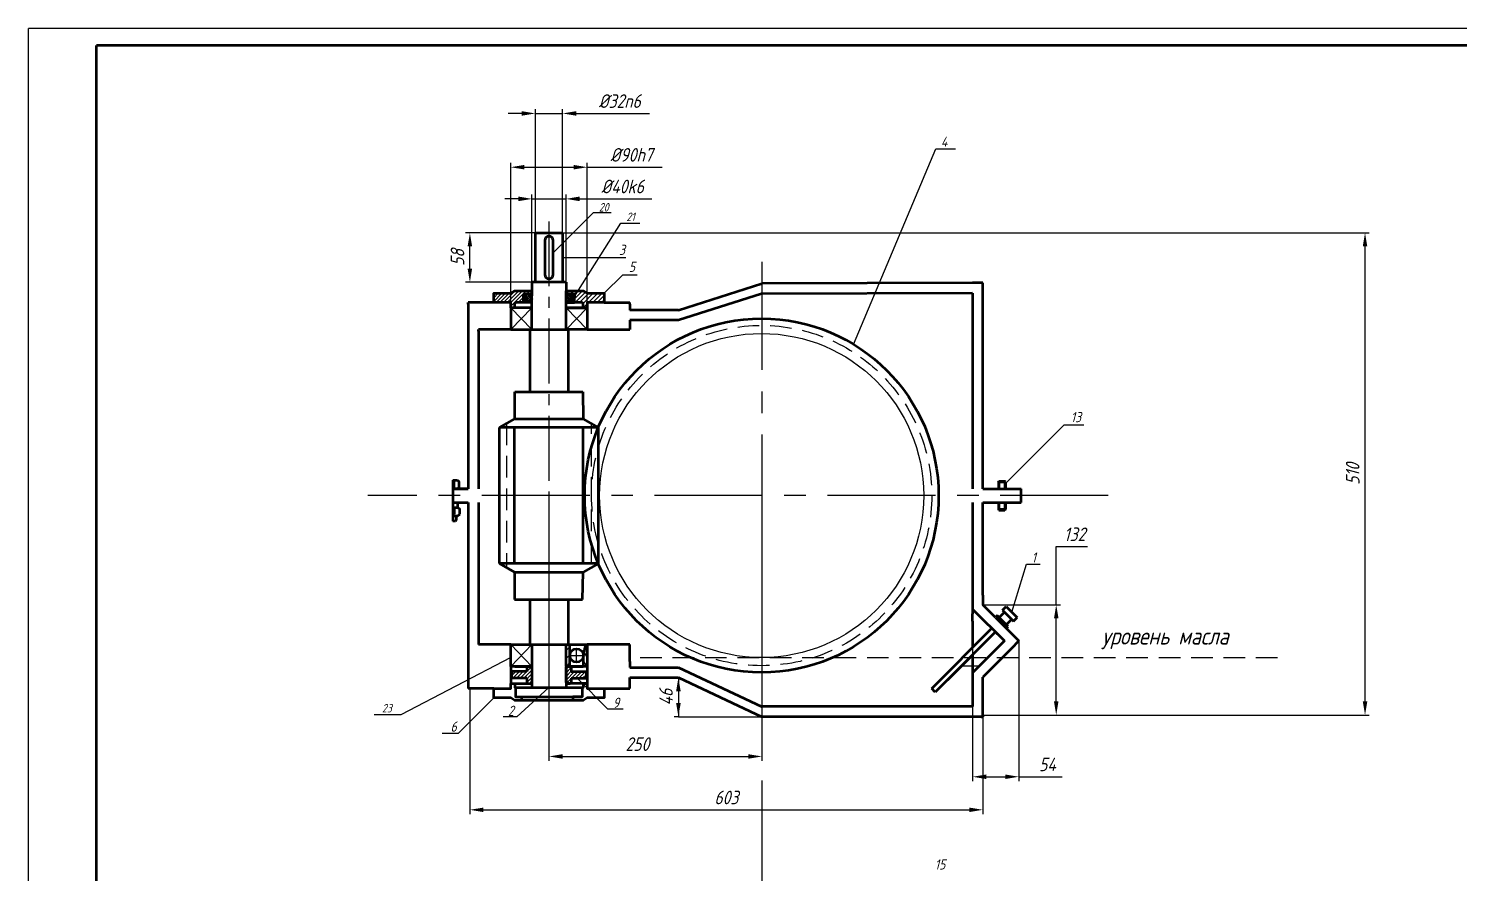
# Model space of a CAD drawing. Header units: millimetres. Extents: x -2503 to -1662, y -1923 to -1329.
# Drawn here: x -2503.2 to -2082.7, y -1577.6 to -1329.4 of the extents above; entities that cross this region are included whole.
import ezdxf

# ---------------------------------------------------------------- set-up
doc = ezdxf.new("R2010")
doc.units = ezdxf.units.MM
for name, pattern in [('осевая', [50.8, 31.75, -6.35, 6.35, -6.35]), ('осевая2', [28.575, 19.05, -3.175, 3.175, -3.175]), ('штриховая2', [9.525, 6.35, -3.175])]:
    doc.linetypes.add(name, pattern=pattern)
for name, color, linetype, lineweight in [('Основные', 7, 'Continuous', 53), ('Размеры', 7, 'Continuous', 25), ('РАМКА1', 7, 'Continuous', 25), ('текст', 7, 'Continuous', 25), ('Тонкие', 7, 'Continuous', 25)]:
    doc.layers.add(name, color=color, linetype=linetype, lineweight=lineweight)
doc.styles.add('ADRF1', font='simplex.shx', dxfattribs={"width": 0.8, "oblique": 15})
doc.dimstyles.new('SO-25', dxfattribs={"dimtxt": 4, "dimasz": 4, "dimexe": 1.25, "dimexo": 0, "dimgap": 1.625, "dimtad": 1, "dimtoh": 1, "dimdec": 0, "dimtxsty": 'ADRF1', "dimcen": 2.5, "dimadec": 0, "dimazin": 0, "dimtfac": 1, "dimtdec": 0, "dimtmove": 0, "dimatfit": 3, "dimfxl": 1, "dimarcsym": 0})
pattern_1 = [(45, (-2503.18955, -1923.37323), (-0.35921024, 0.35921024), []), (135, (-2503.18955, -1923.37323), (-0.35921024, -0.35921024), [])]

# ---------------------------------------------------------------- blocks, each defined once
blk = doc.blocks.new('*D77')
at = {"layer": 'Defpoints', "color": 0, "transparency": 16777216}
for p in [(-2373.5, -1523.27), (-2222.75, -1531.58), (-2222.75, -1558.93)]:
    blk.add_point(p, dxfattribs=at)
at = {"layer": 'Тонкие', "color": 0, "lineweight": -2, "transparency": 16777216}
for p, q in [((-2373.5, -1523.27), (-2373.5, -1560.18)), ((-2222.75, -1531.58), (-2222.75, -1560.18)), ((-2369.5, -1558.93), (-2226.75, -1558.93))]:
    blk.add_line(p, q, dxfattribs=at)
at = {"layer": 'Тонкие', "color": 0, "transparency": 16777216}
for points in [[(-2369.5, -1558.27), (-2369.5, -1559.6), (-2373.5, -1558.93)], [(-2226.75, -1558.27), (-2226.75, -1559.6), (-2222.75, -1558.93)]]:
    blk.add_solid(points, dxfattribs=at)
at = {"layer": 'Тонкие', "color": 0, "transparency": 16777216, "insert": (-2298.13, -1555.31), "char_height": 4, "attachment_point": 5, "style": 'ADRF1'}
blk.add_mtext('603', dxfattribs=at)
blk = doc.blocks.new('*D79')
at = {"layer": 'Defpoints', "color": 0, "transparency": 16777216}
for p in [(-2225.75, -1499.94), (-2212.15, -1509.3), (-2212.15, -1549.22)]:
    blk.add_point(p, dxfattribs=at)
at = {"layer": 'Тонкие', "color": 0, "lineweight": -2, "transparency": 16777216}
for p, q in [((-2225.75, -1499.94), (-2225.75, -1550.47)), ((-2212.15, -1509.3), (-2212.15, -1550.47)), ((-2221.75, -1549.22), (-2216.15, -1549.22)), ((-2212.15, -1549.22), (-2199.41, -1549.22))]:
    blk.add_line(p, q, dxfattribs=at)
at = {"layer": 'Тонкие', "color": 0, "transparency": 16777216}
for points in [[(-2221.75, -1548.55), (-2221.75, -1549.88), (-2225.75, -1549.22)], [(-2216.15, -1548.55), (-2216.15, -1549.88), (-2212.15, -1549.22)]]:
    blk.add_solid(points, dxfattribs=at)
at = {"layer": 'Тонкие', "color": 0, "transparency": 16777216, "insert": (-2203.78, -1545.59), "char_height": 4, "attachment_point": 5, "style": 'ADRF1'}
blk.add_mtext('54', dxfattribs=at)
blk = doc.blocks.new('*D80')
at = {"layer": 'Defpoints', "color": 0, "transparency": 16777216}
for p in [(-2222.75, -1498.69), (-2222.75, -1531.08), (-2201.18, -1531.08)]:
    blk.add_point(p, dxfattribs=at)
at = {"layer": 'Тонкие', "color": 0, "lineweight": -2, "transparency": 16777216}
for p, q in [((-2201.18, -1498.69), (-2201.18, -1481.59)), ((-2201.18, -1481.59), (-2191.98, -1481.59)), ((-2222.75, -1498.69), (-2199.93, -1498.69)), ((-2201.18, -1527.08), (-2201.18, -1502.69)), ((-2222.75, -1531.08), (-2199.93, -1531.08))]:
    blk.add_line(p, q, dxfattribs=at)
at = {"layer": 'Тонкие', "color": 0, "transparency": 16777216}
for points in [[(-2201.84, -1502.69), (-2200.51, -1502.69), (-2201.18, -1498.69)], [(-2201.84, -1527.08), (-2200.51, -1527.08), (-2201.18, -1531.08)]]:
    blk.add_solid(points, dxfattribs=at)
at = {"layer": 'Тонкие', "color": 0, "transparency": 16777216, "insert": (-2195.77, -1477.96), "char_height": 4, "attachment_point": 5, "style": 'ADRF1'}
blk.add_mtext('132', dxfattribs=at)
blk = doc.blocks.new('*D81')
at = {"layer": 'Defpoints', "color": 0, "transparency": 16777216}
for p in [(-2312.22, -1520.08), (-2312.22, -1531.58), (-2312.22, -1531.58)]:
    blk.add_point(p, dxfattribs=at)
at = {"layer": 'Тонкие', "color": 0, "lineweight": -2, "transparency": 16777216}
for p, q in [((-2312.22, -1520.08), (-2313.47, -1520.08)), ((-2312.22, -1524.08), (-2312.22, -1527.58)), ((-2312.22, -1531.58), (-2313.47, -1531.58))]:
    blk.add_line(p, q, dxfattribs=at)
at = {"layer": 'Тонкие', "color": 0, "transparency": 16777216}
for points in [[(-2312.89, -1524.08), (-2311.55, -1524.08), (-2312.22, -1520.08)], [(-2312.89, -1527.58), (-2311.55, -1527.58), (-2312.22, -1531.58)]]:
    blk.add_solid(points, dxfattribs=at)
at = {"layer": 'Тонкие', "color": 0, "transparency": 16777216, "insert": (-2315.85, -1525.83), "char_height": 4, "attachment_point": 5, "rotation": 90, "style": 'ADRF1'}
blk.add_mtext('46', dxfattribs=at)
blk = doc.blocks.new('*D82')
at = {"layer": 'Defpoints', "color": 0, "transparency": 16777216}
for p in [(-2373.5, -1389.39), (-2354.25, -1389.39), (-2354.25, -1403.89)]:
    blk.add_point(p, dxfattribs=at)
at = {"layer": 'Тонкие', "color": 0, "lineweight": -2, "transparency": 16777216}
for p, q in [((-2354.25, -1389.39), (-2374.75, -1389.39)), ((-2373.5, -1399.89), (-2373.5, -1393.39)), ((-2354.25, -1403.89), (-2374.75, -1403.89))]:
    blk.add_line(p, q, dxfattribs=at)
at = {"layer": 'Тонкие', "color": 0, "transparency": 16777216}
for points in [[(-2374.17, -1393.39), (-2372.84, -1393.39), (-2373.5, -1389.39)], [(-2374.17, -1399.89), (-2372.84, -1399.89), (-2373.5, -1403.89)]]:
    blk.add_solid(points, dxfattribs=at)
at = {"layer": 'Тонкие', "color": 0, "transparency": 16777216, "insert": (-2377.13, -1396.64), "char_height": 4, "attachment_point": 5, "rotation": 90, "style": 'ADRF1'}
blk.add_mtext('58', dxfattribs=at)
blk = doc.blocks.new('*D84')
at = {"layer": 'Defpoints', "color": 0, "transparency": 16777216}
for p in [(-2346.25, -1354.3), (-2354.25, -1389.39), (-2346.25, -1389.39)]:
    blk.add_point(p, dxfattribs=at)
at = {"layer": 'Тонкие', "color": 0, "lineweight": -2, "transparency": 16777216}
for p, q in [((-2354.25, -1389.39), (-2354.25, -1353.05)), ((-2346.25, -1389.39), (-2346.25, -1353.05)), ((-2358.25, -1354.3), (-2362.25, -1354.3)), ((-2354.25, -1354.3), (-2346.25, -1354.3)), ((-2342.25, -1354.3), (-2320.67, -1354.3))]:
    blk.add_line(p, q, dxfattribs=at)
at = {"layer": 'Тонкие', "color": 0, "transparency": 16777216}
for points in [[(-2358.25, -1353.63), (-2358.25, -1354.97), (-2354.25, -1354.3)], [(-2342.25, -1353.63), (-2342.25, -1354.97), (-2346.25, -1354.3)]]:
    blk.add_solid(points, dxfattribs=at)
at = {"layer": 'Тонкие', "color": 0, "transparency": 16777216, "insert": (-2329.46, -1350.67), "char_height": 4, "attachment_point": 5, "style": 'ADRF1'}
blk.add_mtext('%%C32n6', dxfattribs=at)
blk = doc.blocks.new('*D86')
at = {"layer": 'Defpoints', "color": 0, "transparency": 16777216}
for p in [(-2350.25, -1466.58), (-2287.67, -1466.58), (-2287.67, -1543.25)]:
    blk.add_point(p, dxfattribs=at)
at = {"layer": 'Тонкие', "color": 0, "lineweight": -2, "transparency": 16777216}
for p, q in [((-2350.25, -1466.58), (-2350.25, -1544.5)), ((-2287.67, -1466.58), (-2287.67, -1544.5)), ((-2346.25, -1543.25), (-2291.67, -1543.25))]:
    blk.add_line(p, q, dxfattribs=at)
at = {"layer": 'Тонкие', "color": 0, "transparency": 16777216}
for points in [[(-2346.25, -1542.59), (-2346.25, -1543.92), (-2350.25, -1543.25)], [(-2291.67, -1542.59), (-2291.67, -1543.92), (-2287.67, -1543.25)]]:
    blk.add_solid(points, dxfattribs=at)
at = {"layer": 'Тонкие', "color": 0, "transparency": 16777216, "insert": (-2324.27, -1539.63), "char_height": 4, "attachment_point": 5, "style": 'ADRF1'}
blk.add_mtext('250', dxfattribs=at)
blk = doc.blocks.new('*D87')
at = {"layer": 'Defpoints', "color": 0, "transparency": 16777216}
for p in [(-2346.25, -1389.39), (-2110.42, -1389.39), (-2222.75, -1531.08)]:
    blk.add_point(p, dxfattribs=at)
at = {"layer": 'Тонкие', "color": 0, "lineweight": -2, "transparency": 16777216}
for p, q in [((-2346.25, -1389.39), (-2109.17, -1389.39)), ((-2110.42, -1527.08), (-2110.42, -1393.39)), ((-2222.75, -1531.08), (-2109.17, -1531.08))]:
    blk.add_line(p, q, dxfattribs=at)
at = {"layer": 'Тонкие', "color": 0, "transparency": 16777216}
for points in [[(-2111.08, -1393.39), (-2109.75, -1393.39), (-2110.42, -1389.39)], [(-2111.08, -1527.08), (-2109.75, -1527.08), (-2110.42, -1531.08)]]:
    blk.add_solid(points, dxfattribs=at)
at = {"layer": 'Тонкие', "color": 0, "transparency": 16777216, "insert": (-2114.04, -1460.24), "char_height": 4, "attachment_point": 5, "rotation": 90, "style": 'ADRF1'}
blk.add_mtext('510', dxfattribs=at)
blk = doc.blocks.new('*D125')
at = {"layer": 'Defpoints', "color": 0, "transparency": 16777216}
for p in [(-2339, -1370.1), (-2361.5, -1411.39), (-2339, -1411.39)]:
    blk.add_point(p, dxfattribs=at)
at = {"layer": 'Тонкие', "color": 0, "lineweight": -2, "transparency": 16777216}
for p, q in [((-2361.5, -1411.39), (-2361.5, -1368.85)), ((-2357.5, -1370.1), (-2343, -1370.1)), ((-2339, -1411.39), (-2339, -1368.85)), ((-2339, -1370.1), (-2316.97, -1370.1))]:
    blk.add_line(p, q, dxfattribs=at)
at = {"layer": 'Тонкие', "color": 0, "transparency": 16777216}
for points in [[(-2357.5, -1369.43), (-2357.5, -1370.76), (-2361.5, -1370.1)], [(-2343, -1369.43), (-2343, -1370.76), (-2339, -1370.1)]]:
    blk.add_solid(points, dxfattribs=at)
at = {"layer": 'Тонкие', "color": 0, "transparency": 16777216, "insert": (-2325.99, -1366.47), "char_height": 4, "attachment_point": 5, "style": 'ADRF1'}
blk.add_mtext('%%C90h7', dxfattribs=at)
blk = doc.blocks.new('*D126')
at = {"layer": 'Defpoints', "color": 0, "transparency": 16777216}
for p in [(-2345.25, -1379.4), (-2355.25, -1411.39), (-2345.25, -1411.39)]:
    blk.add_point(p, dxfattribs=at)
at = {"layer": 'Тонкие', "color": 0, "lineweight": -2, "transparency": 16777216}
for p, q in [((-2355.25, -1411.39), (-2355.25, -1378.15)), ((-2345.25, -1411.39), (-2345.25, -1378.15)), ((-2359.25, -1379.4), (-2363.25, -1379.4)), ((-2355.25, -1379.4), (-2345.25, -1379.4)), ((-2341.25, -1379.4), (-2319.98, -1379.4))]:
    blk.add_line(p, q, dxfattribs=at)
at = {"layer": 'Тонкие', "color": 0, "transparency": 16777216}
for points in [[(-2359.25, -1378.73), (-2359.25, -1380.07), (-2355.25, -1379.4)], [(-2341.25, -1378.73), (-2341.25, -1380.07), (-2345.25, -1379.4)]]:
    blk.add_solid(points, dxfattribs=at)
at = {"layer": 'Тонкие', "color": 0, "transparency": 16777216, "insert": (-2328.62, -1375.77), "char_height": 4, "attachment_point": 5, "style": 'ADRF1'}
blk.add_mtext('%%C40k6', dxfattribs=at)

msp = doc.modelspace()

# ---------------------------------------------------------------- hatches: boundary and pattern name
at = {"layer": 'Основные'}
h = msp.add_hatch(dxfattribs=at)
h.set_pattern_fill('ANGLE', color=256)
h.set_pattern_definition([(0, (-2503.1896, -1923.373), (0, 6.985), [5.08, -1.905]), (90, (-2503.1896, -1923.373), (-6.985, 4e-16), [5.08, -1.905])])
h.paths.add_polyline_path([(-2361, -1518.27), (-2361.5, -1518.27), (-2361.5, -1520.27), (-2361, -1520.27)])
h.paths.add_polyline_path([(-2339, -1518.27), (-2339.5, -1518.27), (-2339.5, -1520.27), (-2339, -1520.27)])
at = {"layer": 'Тонкие'}
h = msp.add_hatch(dxfattribs=at)
h.set_pattern_fill('ANSI31', color=256, scale=0.24)
h.set_pattern_definition([(45, (-2503.18955, -1923.3732), (-0.5388154, 0.5388154), [])])
h.paths.add_polyline_path([(-2357.75, -1408.09), (-2357.75, -1407.39), (-2355.75, -1407.39), (-2355.25, -1407.39), (-2355.25, -1406.39), (-2360.25, -1406.39), (-2361.5, -1407.14), (-2366.5, -1407.14), (-2366.5, -1409.89), (-2362.75, -1409.89), (-2361.5, -1409.89), (-2361.5, -1411.39), (-2360.25, -1411.39), (-2360.25, -1411.14), (-2360.25, -1410.14), (-2359.98, -1409.89), (-2357.75, -1409.89)])
h = msp.add_hatch(dxfattribs=at)
h.set_pattern_fill('ANSI37', color=256, scale=0.16)
h.set_pattern_definition(pattern_1)
h.paths.add_polyline_path([(-2355.75, -1407.39), (-2357.75, -1407.39), (-2357.75, -1408.09), (-2357.75, -1409.89), (-2357.28, -1409.89), (-2357.28, -1408.09), (-2356.8, -1408.09), (-2356.8, -1408.53, -0.414214), (-2356.38, -1408.94, -0.414214), (-2356.8, -1409.35), (-2356.8, -1409.71), (-2355.77, -1409.71), (-2355.25, -1408.99)])
h = msp.add_hatch(dxfattribs=at)
h.set_pattern_fill('ANSI31', color=256, scale=0.29)
h.set_pattern_definition([(45, (-2503.1896, -1923.3732), (-0.6510686, 0.6510686), [])])
h.paths.add_polyline_path([(-2336.5, -1407.14), (-2339, -1407.14), (-2340.25, -1406.39), (-2345.25, -1406.39), (-2345.25, -1407.39), (-2342.75, -1407.39), (-2342.75, -1409.89), (-2340.42, -1409.89), (-2340.25, -1410.14), (-2340.25, -1411.14), (-2340.25, -1411.39), (-2339, -1411.39), (-2339, -1409.89), (-2336.5, -1409.89)])
h.paths.add_polyline_path([(-2334, -1407.14), (-2336.5, -1407.14), (-2336.5, -1409.89), (-2334, -1409.89)])
h = msp.add_hatch(dxfattribs=at)
h.set_pattern_fill('ANSI37', color=256, scale=0.16)
h.set_pattern_definition(pattern_1)
h.paths.add_polyline_path([(-2342.75, -1407.39), (-2344.75, -1407.39), (-2345.25, -1408.99), (-2344.73, -1409.71), (-2343.71, -1409.71), (-2343.71, -1409.35, -0.414214), (-2344.12, -1408.94, -0.414214), (-2343.71, -1408.53), (-2343.71, -1408.09), (-2343.22, -1408.09), (-2343.22, -1409.89), (-2342.75, -1409.89), (-2342.75, -1408.09)])
h = msp.add_hatch(dxfattribs=at)
h.set_pattern_fill('ANSI31', color=256, scale=0.52)
h.set_pattern_definition([(45, (-2453.2532, -1790.5792), (-1.167433, 1.167433), [])])
h.paths.add_polyline_path([(-2345.25, -1516.77), (-2344.13, -1516.77), (-2344.13, -1510.39), (-2345.25, -1510.39)])
h = msp.add_hatch(dxfattribs=at)
h.set_pattern_fill('ANSI31', color=256, scale=0.45, angle=75)
h.set_pattern_definition([(120, (-2453.2532, -1790.5792), (-1.237334, -0.714375), [])])
h.paths.add_polyline_path([(-2339, -1510.39), (-2339.43, -1510.39), (-2340.13, -1513.58), (-2340.13, -1516.77), (-2339, -1516.77)])
h = msp.add_hatch(dxfattribs=at)
h.set_pattern_fill('ANSI31', color=256, scale=0.24)
h.set_pattern_definition([(45, (-2503.18955, -1923.3732), (-0.5388154, 0.5388154), [])])
h.paths.add_polyline_path([(-2339.5, -1519.05), (-2339, -1518.85), (-2339.5, -1518.64), (-2339, -1518.44), (-2339.43, -1518.27), (-2343.75, -1518.27), (-2343.75, -1517.02), (-2344, -1516.77), (-2345, -1516.77), (-2345.25, -1517.02), (-2345.25, -1521.52), (-2345, -1521.77), (-2344, -1521.77), (-2343.75, -1521.52), (-2343.75, -1520.27), (-2339.5, -1520.27), (-2339, -1520.07), (-2339.5, -1519.86), (-2339, -1519.66), (-2339.5, -1519.45), (-2339, -1519.25)])
h.paths.add_polyline_path([(-2355.25, -1517.02), (-2355.5, -1516.77), (-2356.5, -1516.77), (-2356.75, -1517.02), (-2356.75, -1518.27), (-2361.5, -1518.27), (-2361, -1518.47), (-2361.5, -1518.67), (-2361, -1518.87), (-2361.5, -1519.08), (-2361, -1519.28), (-2361.5, -1519.49), (-2361, -1519.69), (-2361.5, -1519.89), (-2361, -1520.09), (-2361.43, -1520.27), (-2356.75, -1520.27), (-2356.75, -1521.52), (-2356.5, -1521.77), (-2355.5, -1521.77), (-2355.25, -1521.52)])

# ---------------------------------------------------------------- linework, layer by layer
at = {"layer": 'Основные'}
for p, q in [((-1667.19, -1334.37), (-2483.19, -1334.37)), ((-2354.25, -1403.89), (-2354.25, -1389.39)), ((-2354.25, -1389.39), (-2346.25, -1389.39)), ((-2351.5, -1391.64), (-2351.5, -1401.64)), ((-2349, -1401.64), (-2349, -1391.64)), ((-2346.25, -1389.39), (-2346.25, -1403.89)), ((-2355.25, -1403.89), (-2355.25, -1407.86)), ((-2345.25, -1403.89), (-2355.25, -1403.89)), ((-2345.25, -1403.89), (-2345.25, -1406.39)), ((-2312.22, -1412.08), (-2287.65, -1404.23)), ((-2225.75, -1404.08), (-2287.65, -1404.23)), ((-2222.75, -1404.08), (-2225.75, -1404.08)), ((-2222.75, -1464.58), (-2222.75, -1404.08)), ((-2357.75, -1407.39), (-2355.75, -1407.39)), ((-2357.75, -1407.39), (-2357.75, -1408.09)), ((-2357.75, -1408.09), (-2357.75, -1407.39)), ((-2357.75, -1409.89), (-2357.75, -1408.09)), ((-2357.28, -1408.09), (-2356.8, -1408.09)), ((-2357.28, -1408.09), (-2357.28, -1409.89)), ((-2356.8, -1408.09), (-2356.8, -1408.53)), ((-2355.75, -1407.39), (-2355.25, -1408.99)), ((-2355.25, -1411.39), (-2355.25, -1406.39)), ((-2345.25, -1411.39), (-2345.25, -1406.39)), ((-2344.75, -1407.39), (-2345.25, -1408.99)), ((-2342.75, -1407.39), (-2344.75, -1407.39)), ((-2343.22, -1408.09), (-2343.71, -1408.09)), ((-2343.71, -1408.09), (-2343.71, -1408.53)), ((-2343.22, -1408.09), (-2343.22, -1409.89)), ((-2342.75, -1409.89), (-2342.75, -1407.39)), ((-2342.75, -1407.39), (-2342.75, -1408.09)), ((-2342.75, -1409.89), (-2342.75, -1408.09)), ((-2287.75, -1407.3), (-2312.22, -1415.08)), ((-2225.75, -1407.08), (-2287.75, -1407.3)), ((-2225.75, -1407.08), (-2225.75, -1464.58)), ((-2373.5, -1409.89), (-2374, -1409.89)), ((-2374, -1410.39), (-2374, -1409.89)), ((-2374, -1410.39), (-2374, -1464.58)), ((-2366.5, -1409.89), (-2373.5, -1409.89)), ((-2359.98, -1409.89), (-2360.25, -1410.14)), ((-2355.25, -1409.89), (-2359.98, -1409.89)), ((-2355.25, -1409.89), (-2357.75, -1409.89)), ((-2356.8, -1409.35), (-2356.8, -1409.71)), ((-2356.8, -1409.71), (-2355.77, -1409.71)), ((-2355.77, -1409.71), (-2355.25, -1408.99)), ((-2344.73, -1409.71), (-2345.25, -1408.99)), ((-2340.42, -1409.89), (-2345.25, -1409.89)), ((-2345.25, -1409.89), (-2342.75, -1409.89)), ((-2343.71, -1409.71), (-2344.73, -1409.71)), ((-2343.71, -1409.35), (-2343.71, -1409.71)), ((-2342.75, -1409.89), (-2343.22, -1409.89)), ((-2334, -1409.89), (-2327, -1409.89)), ((-2327, -1409.89), (-2326.5, -1409.89)), ((-2327, -1409.89), (-2326.5, -1409.89)), ((-2326.5, -1410.39), (-2326.5, -1409.89)), ((-2326.5, -1410.39), (-2326.5, -1412.08)), ((-2318.04, -1412.08), (-2326.5, -1412.08)), ((-2312.22, -1412.08), (-2318.04, -1412.08)), ((-2312.22, -1412.08), (-2312.22, -1412.08)), ((-2312.22, -1415.08), (-2326.53, -1415.08)), ((-2326.53, -1415.08), (-2326.53, -1417.27)), ((-2312.22, -1415.08), (-2312.22, -1415.08)), ((-2370.5, -1417.77), (-2371, -1417.77)), ((-2371, -1418.27), (-2371, -1417.77)), ((-2371, -1418.27), (-2371, -1464.58)), ((-2361.5, -1417.77), (-2370.5, -1417.77)), ((-2355.88, -1417.77), (-2355.88, -1436.08)), ((-2355.88, -1417.77), (-2344.63, -1417.77)), ((-2344.63, -1417.77), (-2344.63, -1436.08)), ((-2339, -1417.77), (-2327.03, -1417.77)), ((-2327.03, -1417.77), (-2326.53, -1417.77)), ((-2327.03, -1417.77), (-2326.53, -1417.77)), ((-2326.53, -1417.27), (-2326.53, -1417.77)), ((-2360.32, -1444.08), (-2360.32, -1436.08)), ((-2360.32, -1436.08), (-2340.32, -1436.08)), ((-2340.32, -1436.08), (-2340.19, -1444.08)), ((-2364.75, -1446.58), (-2360.32, -1444.08)), ((-2360.32, -1444.08), (-2340.19, -1444.08)), ((-2335.75, -1446.58), (-2340.19, -1444.08)), ((-2364.75, -1486.58), (-2364.75, -1446.58)), ((-2335.75, -1446.58), (-2364.75, -1446.58)), ((-2360.38, -1486.58), (-2360.38, -1446.58)), ((-2340.25, -1446.58), (-2360.25, -1446.58)), ((-2335.75, -1486.58), (-2335.75, -1446.58)), ((-2378.5, -1462.08), (-2378.5, -1462.2)), ((-2378.5, -1462.08), (-2377.63, -1462.08)), ((-2378.5, -1462.08), (-2378.5, -1464.58)), ((-2378.5, -1462.2), (-2378.13, -1462.58)), ((-2378.13, -1464.08), (-2378.13, -1462.58)), ((-2377.63, -1462.08), (-2377.13, -1462.08)), ((-2377.13, -1462.08), (-2376.63, -1462.58)), ((-2376.63, -1464.08), (-2376.63, -1462.58)), ((-2218.13, -1462.58), (-2218.06, -1462.33)), ((-2218.13, -1462.58), (-2218.13, -1464.58)), ((-2218.13, -1462.58), (-2216.13, -1462.58)), ((-2218.06, -1462.33), (-2216.24, -1462.33)), ((-2218.06, -1462.58), (-2218.06, -1464.58)), ((-2216.13, -1462.58), (-2216.24, -1462.33)), ((-2216.24, -1462.58), (-2216.24, -1464.58)), ((-2216.13, -1462.58), (-2216.13, -1464.58)), ((-2378.5, -1464.45), (-2378.13, -1464.08)), ((-2378.5, -1464.45), (-2378.5, -1474.08)), ((-2378.5, -1464.58), (-2374, -1464.58)), ((-2374, -1464.58), (-2378.5, -1464.58)), ((-2378.5, -1464.58), (-2377.13, -1464.58)), ((-2377.13, -1464.58), (-2376.63, -1464.08)), ((-2222.75, -1464.58), (-2211.5, -1464.58)), ((-2218.13, -1464.58), (-2216.13, -1464.58)), ((-2211.5, -1468.58), (-2211.5, -1464.58)), ((-2378.5, -1468.58), (-2374, -1468.58)), ((-2378.5, -1470.08), (-2377.5, -1470.08)), ((-2378.5, -1470.08), (-2378, -1470.58)), ((-2378.5, -1470.08), (-2377, -1470.08)), ((-2378, -1472.08), (-2378, -1470.58)), ((-2377, -1470.08), (-2377, -1468.58)), ((-2377, -1470.08), (-2376.5, -1470.58)), ((-2376.5, -1472.08), (-2376.5, -1470.58)), ((-2374, -1468.58), (-2374, -1522.77)), ((-2371, -1468.58), (-2371, -1510.39)), ((-2225.75, -1468.58), (-2225.75, -1498.86)), ((-2222.75, -1468.58), (-2211.5, -1468.58)), ((-2222.75, -1495.86), (-2222.75, -1468.58)), ((-2218.13, -1468.58), (-2216.13, -1468.58)), ((-2218.13, -1468.58), (-2218.13, -1470.58)), ((-2218.13, -1470.58), (-2216.13, -1470.58)), ((-2218.13, -1470.58), (-2218.06, -1470.83)), ((-2218.06, -1468.58), (-2218.06, -1470.58)), ((-2218.06, -1468.58), (-2218.06, -1470.58)), ((-2218.06, -1470.83), (-2216.24, -1470.83)), ((-2216.24, -1468.58), (-2216.24, -1470.58)), ((-2216.13, -1470.58), (-2216.24, -1470.83)), ((-2216.13, -1468.58), (-2216.13, -1470.58)), ((-2378.5, -1472.58), (-2378, -1472.08)), ((-2378.5, -1472.58), (-2377, -1472.58)), ((-2377.75, -1474.08), (-2378.5, -1474.08)), ((-2377.5, -1473.83), (-2377.75, -1474.08)), ((-2377.5, -1472.58), (-2377.5, -1473.83)), ((-2377, -1472.58), (-2376.5, -1472.08)), ((-2335.75, -1486.58), (-2364.75, -1486.58)), ((-2364.75, -1486.58), (-2360.38, -1489.08)), ((-2335.75, -1486.58), (-2340.19, -1489.08)), ((-2360.38, -1489.08), (-2360.38, -1497.08)), ((-2360.38, -1489.08), (-2340.19, -1489.08)), ((-2340.38, -1497.08), (-2340.19, -1489.08)), ((-2222.75, -1495.86), (-2222.75, -1498.34)), ((-2360.38, -1497.08), (-2340.38, -1497.08)), ((-2355.88, -1497.08), (-2355.88, -1510.39)), ((-2344.63, -1497.08), (-2344.63, -1510.39)), ((-2225.75, -1498.86), (-2225.75, -1501.34)), ((-2225.75, -1499.94), (-2216.39, -1509.3)), ((-2222.75, -1498.34), (-2222.75, -1498.69)), ((-2219.04, -1502.41), (-2222.75, -1498.69)), ((-2217.98, -1502.41), (-2216.39, -1500.81)), ((-2216.92, -1500.28), (-2215.86, -1499.22)), ((-2216.92, -1500.28), (-2213.74, -1503.47)), ((-2215.86, -1499.22), (-2212.68, -1502.41)), ((-2225.75, -1503.46), (-2225.75, -1501.34)), ((-2225.75, -1503.46), (-2225.75, -1505.94)), ((-2220.1, -1505.59), (-2220.63, -1505.06)), ((-2218.51, -1501.87), (-2219.04, -1502.41)), ((-2219.04, -1502.41), (-2215.86, -1505.59)), ((-2215.33, -1505.06), (-2218.51, -1501.87)), ((-2214.27, -1502.94), (-2215.86, -1504.53)), ((-2215.86, -1505.59), (-2215.33, -1505.06)), ((-2213.74, -1503.47), (-2212.68, -1502.41)), ((-2237.78, -1523.26), (-2220.1, -1505.59)), ((-2219.04, -1506.65), (-2236.72, -1524.33)), ((-2219.04, -1506.65), (-2233.18, -1520.79)), ((-2225.75, -1505.94), (-2225.75, -1511.24)), ((-2216.39, -1509.3), (-2225.75, -1518.66)), ((-2220.1, -1505.59), (-2219.04, -1506.65)), ((-2219.04, -1506.65), (-2218.51, -1507.18)), ((-2215.86, -1505.59), (-2212.15, -1509.3)), ((-2214.27, -1511.42), (-2212.15, -1509.3)), ((-2361.5, -1510.39), (-2371, -1510.39)), ((-2355.25, -1510.39), (-2345.25, -1510.39)), ((-2344.13, -1516.77), (-2344.13, -1510.39)), ((-2340.13, -1513.58), (-2339.43, -1510.39)), ((-2340.13, -1516.77), (-2340.13, -1513.58)), ((-2326.53, -1510.39), (-2339, -1510.39)), ((-2326.53, -1515.39), (-2326.53, -1510.39)), ((-2225.75, -1513.36), (-2225.75, -1528.58)), ((-2214.27, -1511.42), (-2222.75, -1519.91)), ((-2361.5, -1516.77), (-2361.5, -1521.77)), ((-2356.5, -1516.77), (-2356.75, -1517.02)), ((-2356.75, -1517.02), (-2356.75, -1518.27)), ((-2355.25, -1517.02), (-2355.5, -1516.77)), ((-2355.25, -1516.77), (-2355.25, -1523.02)), ((-2345.25, -1516.77), (-2345.25, -1523.02)), ((-2345.25, -1517.02), (-2345, -1516.77)), ((-2345.25, -1521.52), (-2345.25, -1517.02)), ((-2343.75, -1517.02), (-2344, -1516.77)), ((-2343.75, -1517.02), (-2343.75, -1518.27)), ((-2339, -1516.77), (-2339, -1521.77)), ((-2326.53, -1515.39), (-2326.53, -1517.08)), ((-2326.53, -1517.08), (-2312.22, -1517.08)), ((-2312.22, -1517.08), (-2287.75, -1528.58)), ((-2356.75, -1518.27), (-2361.5, -1518.27)), ((-2361.5, -1518.27), (-2361, -1518.27)), ((-2361, -1518.47), (-2361.5, -1518.27)), ((-2361, -1518.47), (-2361.5, -1518.67)), ((-2361, -1518.87), (-2361.5, -1518.67)), ((-2361, -1518.87), (-2361.5, -1519.08)), ((-2361, -1519.28), (-2361.5, -1519.08)), ((-2361, -1519.28), (-2361.5, -1519.49)), ((-2361, -1519.69), (-2361.5, -1519.49)), ((-2361, -1519.69), (-2361.5, -1519.89)), ((-2361, -1520.09), (-2361.5, -1519.89)), ((-2356.75, -1520.27), (-2361.5, -1520.27)), ((-2361.5, -1521.77), (-2355.25, -1521.77)), ((-2361, -1520.09), (-2361.43, -1520.27)), ((-2356.75, -1520.27), (-2356.75, -1521.52)), ((-2356.75, -1521.52), (-2356.5, -1521.77)), ((-2355.25, -1521.52), (-2355.5, -1521.77)), ((-2345.25, -1521.52), (-2345, -1521.77)), ((-2343.75, -1521.77), (-2345.25, -1521.77)), ((-2345, -1521.77), (-2344, -1521.77)), ((-2344, -1521.77), (-2343.75, -1521.52)), ((-2343.75, -1518.27), (-2339, -1518.27)), ((-2343.75, -1520.27), (-2343.75, -1521.52)), ((-2343.75, -1520.27), (-2339, -1520.27)), ((-2339, -1521.77), (-2343.75, -1521.77)), ((-2339, -1518.44), (-2339.5, -1518.64)), ((-2339, -1518.85), (-2339.5, -1518.64)), ((-2339, -1518.85), (-2339.5, -1519.05)), ((-2339, -1519.25), (-2339.5, -1519.05)), ((-2339, -1519.25), (-2339.5, -1519.45)), ((-2339, -1519.66), (-2339.5, -1519.45)), ((-2339, -1519.66), (-2339.5, -1519.86)), ((-2339, -1520.07), (-2339.5, -1519.86)), ((-2339, -1520.07), (-2339.5, -1520.27)), ((-2339, -1520.27), (-2339.5, -1520.27)), ((-2339, -1518.44), (-2339.43, -1518.27)), ((-2326.53, -1520.08), (-2312.22, -1520.08)), ((-2326.53, -1523.27), (-2326.53, -1520.08)), ((-2312.22, -1520.08), (-2287.7, -1531.58)), ((-2222.75, -1531.08), (-2222.75, -1519.91)), ((-2222.75, -1531.58), (-2222.75, -1519.91)), ((-2374, -1522.77), (-2374, -1523.27)), ((-2373.5, -1523.27), (-2374, -1523.27)), ((-2366.5, -1523.27), (-2373.5, -1523.27)), ((-2334, -1523.27), (-2326.53, -1523.27)), ((-2236.72, -1524.33), (-2237.78, -1523.26)), ((-2225.75, -1528.58), (-2287.75, -1528.58)), ((-2223.25, -1531.58), (-2287.7, -1531.58)), ((-2223.25, -1531.58), (-2222.75, -1531.58)), ((-2222.75, -1531.08), (-2222.75, -1531.58))]:
    msp.add_line(p, q, dxfattribs=at)
at = {"layer": 'Основные', "linetype": 'ByBlock', "lineweight": -2}
for p, q in [((-2216.13, -1463.08), (-2198.82, -1445.78)), ((-2198.82, -1445.78), (-2193.07, -1445.78))]:
    msp.add_line(p, q, dxfattribs=at)
at = {"layer": 'Основные'}
for points in [[(-2483.19, -1918.37), (-2483.19, -1334.37)], [(-2360.25, -1411.39), (-2361.5, -1411.39), (-2361.5, -1409.89), (-2362.75, -1409.89), (-2366.5, -1409.89), (-2366.5, -1407.14), (-2361.5, -1407.14), (-2360.25, -1406.39), (-2355.25, -1406.39)], [(-2355.25, -1407.39), (-2357.75, -1407.39)], [(-2357.75, -1407.39), (-2357.22, -1407.39)], [(-2345.25, -1406.39), (-2340.25, -1406.39), (-2339, -1407.14), (-2334, -1407.14), (-2334, -1409.89), (-2339, -1409.89), (-2339, -1411.39), (-2340.25, -1411.39)], [(-2342.75, -1407.39), (-2345.25, -1407.39)], [(-2355.25, -1411.39), (-2360.25, -1411.39), (-2360.25, -1411.14), (-2360.25, -1410.14)], [(-2340.25, -1411.14), (-2340.25, -1411.39), (-2345.25, -1411.39)], [(-2340.25, -1410.14), (-2340.42, -1409.89)], [(-2340.25, -1411.14), (-2340.25, -1410.14)], [(-2340.19, -1486.58), (-2340.23, -1446.58)], [(-2360.25, -1516.77), (-2355.25, -1516.77)], [(-2345.25, -1516.77), (-2340.25, -1516.77)], [(-2340.25, -1521.77), (-2339, -1521.77), (-2339, -1523.27), (-2337.75, -1523.27), (-2334, -1523.27), (-2334, -1526.02), (-2339, -1526.02), (-2340.25, -1526.77), (-2360.25, -1526.77), (-2361.5, -1526.02), (-2366.5, -1526.02), (-2366.5, -1523.27), (-2361.5, -1523.27), (-2361.5, -1521.77), (-2360.25, -1521.77)], [(-2360.25, -1521.77), (-2360.25, -1523.02), (-2340.25, -1523.02), (-2340.53, -1523.27), (-2340.5, -1525.77), (-2343.29, -1525.77), (-2343.29, -1526.77)], [(-2340.25, -1521.77), (-2340.25, -1522.02), (-2340.25, -1523.02)], [(-2360.25, -1523.02), (-2360.08, -1523.27), (-2360.08, -1525.77), (-2340.5, -1525.77)], [(-2360, -1525.77), (-2358.37, -1525.77), (-2358.37, -1526.77)]]:
    msp.add_lwpolyline(points, dxfattribs=at)
for points in [[(-2355.25, -1417.77), (-2355.25, -1411.39), (-2361.5, -1411.39), (-2361.5, -1417.77)], [(-2345.25, -1411.39), (-2339, -1411.39), (-2339, -1417.77), (-2345.25, -1417.77)], [(-2361.5, -1516.77), (-2361.5, -1510.39), (-2355.25, -1510.39), (-2355.25, -1516.77)], [(-2339, -1516.77), (-2345.25, -1516.77), (-2345.25, -1510.39), (-2339, -1510.39)]]:
    msp.add_lwpolyline(points, close=True, dxfattribs=at)
at = {"layer": 'Основные', "linetype": 'ByBlock', "lineweight": -2}
msp.add_lwpolyline([(-2342.02, -1520.27), (-2333.07, -1529.22), (-2328.48, -1529.22)], dxfattribs=at)
at = {"layer": 'Основные'}
for centre, radius in [((-2356.8, -1408.94), 0.414), ((-2343.71, -1408.94), 0.414), ((-2287.75, -1466.58), 52), ((-2342.13, -1513.58), 2)]:
    msp.add_circle(centre, radius, dxfattribs=at)
for centre, start, end in [((-2350.25, -1391.64), 0, 180), ((-2350.25, -1401.64), 180, 0)]:
    msp.add_arc(centre, 1.25, start, end, dxfattribs=at)
at = {"layer": 'Размеры'}
for p, q in [((-2326.5, -1412.08), (-2312.22, -1412.08)), ((-2356.75, -1516.77), (-2356.5, -1516.77)), ((-2355.25, -1521.77), (-2355.25, -1521.52)), ((-2343.75, -1520.27), (-2339, -1520.27)), ((-2312.22, -1520.08), (-2312.22, -1531.58)), ((-2366.5, -1526.02), (-2376.95, -1536.46)), ((-2312.22, -1531.58), (-2287.7, -1531.58)), ((-2376.95, -1536.46), (-2381.68, -1536.46))]:
    msp.add_line(p, q, dxfattribs=at)
at = {"layer": 'Размеры', "linetype": 'ByBlock', "lineweight": -2}
for points in [[(-2260.71, -1422.16), (-2236.6, -1364.7), (-2230.8, -1364.7)], [(-2346.25, -1396.64), (-2327.71, -1396.64)], [(-2214.27, -1500.81), (-2209.95, -1486.78), (-2205.9, -1486.78)], [(-2350.25, -1523.02), (-2359.7, -1531.59), (-2363.7, -1531.59)]]:
    msp.add_lwpolyline(points, dxfattribs=at)
at = {"layer": 'РАМКА1'}
for p in [(-2503.19, -1923.37), (-1662.19, -1329.37)]:
    msp.add_line(p, (-2503.19, -1329.37), dxfattribs=at)
at = {"layer": 'Тонкие'}
for p, q in [((-2349, -1395.22), (-2337.19, -1383.41)), ((-2337.19, -1383.41), (-2331.95, -1383.41)), ((-2342.75, -1408.09), (-2329.12, -1386.58)), ((-2329.12, -1386.58), (-2323.56, -1386.58)), ((-2334, -1407.14), (-2328.59, -1401.73)), ((-2328.59, -1401.73), (-2324.3, -1401.73)), ((-2355.25, -1411.39), (-2361.5, -1417.77)), ((-2361.5, -1411.39), (-2355.25, -1417.77)), ((-2339, -1411.39), (-2345.25, -1417.77)), ((-2345.25, -1411.39), (-2339, -1417.77)), ((-2360.38, -1444.11), (-2360.38, -1444.08)), ((-2377.75, -1472.58), (-2377.75, -1474.08)), ((-2361.5, -1516.77), (-2355.25, -1510.39)), ((-2361.5, -1510.39), (-2355.25, -1516.77)), ((-2344.13, -1513.58), (-2340.13, -1513.58)), ((-2342.13, -1515.58), (-2342.13, -1511.58)), ((-2361.5, -1514.17), (-2393.8, -1531.05)), ((-2393.8, -1531.05), (-2401.62, -1531.05))]:
    msp.add_line(p, q, dxfattribs=at)
at = {"layer": 'Тонкие', "linetype": 'осевая2'}
msp.add_line((-2350.25, -1386.01), (-2350.25, -1532.72), dxfattribs=at)
at = {"layer": 'Тонкие', "linetype": 'осевая'}
for p, q in [((-2287.65, -1397.89), (-2287.73, -1709.84)), ((-2185.87, -1466.58), (-2403.49, -1466.58))]:
    msp.add_line(p, q, dxfattribs=at)
at = {"layer": 'Тонкие', "linetype": 'штриховая2'}
for p, q in [((-2362.75, -1445.43), (-2362.75, -1487.72)), ((-2337.75, -1486.58), (-2337.75, -1445.45)), ((-2323.45, -1514.14), (-2134.48, -1514.14)), ((-2228.97, -1516.58), (-2223.67, -1516.58))]:
    msp.add_line(p, q, dxfattribs=at)
at = {"layer": 'Тонкие', "linetype": 'штриховая2', "lineweight": -3}
msp.add_circle((-2287.75, -1466.58), 50, dxfattribs=at)
at = {"layer": 'Тонкие'}
msp.add_circle((-2287.75, -1466.58), 47.62, dxfattribs=at)

# ---------------------------------------------------------------- texts
at = {"layer": 'Размеры', "attachment_point": 5, "style": 'ADRF1'}
for s, insert, char_height, width in [('4', (-2234.14, -1362.62), 3, 2.5446), ('20', (-2334.15, -1381.87), 2.5, 2.5446), ('21', (-2326.27, -1384.69), 2.5, 2.5446), ('3', (-2328.79, -1394.37), 3, 2.5446), ('5', (-2325.88, -1399.36), 3, 2.5446), ('13', (-2195.38, -1443.53), 3, 6.6674), ('1', (-2207.78, -1484.79), 3, 6.6674), ('9', (-2330.53, -1527.48), 3, 2.5446), ('23', (-2397.88, -1529.07), 2.5, 2.5446), ('2', (-2361.45, -1529.83), 3, 6.6674), ('6', (-2378.28, -1534.47), 3, 2.5446), ('15', (-2235.32, -1574.98), 3, 2.5446)]:
    msp.add_mtext(s, dxfattribs=dict(at, insert=insert, char_height=char_height, width=width))
at = {"layer": 'текст', "insert": (-2169.12, -1508.55), "char_height": 5, "width": 49.3657, "attachment_point": 5, "style": 'ADRF1'}
msp.add_mtext('уровень масла', dxfattribs=at)

# ---------------------------------------------------------------- dimensions: what is measured, and where the dimension line sits
at = {"layer": 'Тонкие'}
for base, p1, p2, text, picture, middle in [((-2346.25, -1354.3), (-2354.25, -1389.39), (-2346.25, -1389.39), '%%C32n6', '*D84', (-2329.46, -1354.3)), ((-2339, -1370.1), (-2361.5, -1411.39), (-2339, -1411.39), '%%C90h7', '*D125', (-2325.99, -1370.1)), ((-2287.67, -1543.25), (-2350.25, -1466.58), (-2287.67, -1466.58), '250', '*D86', (-2324.27, -1543.25)), ((-2212.15, -1549.22), (-2225.75, -1499.94), (-2212.15, -1509.3), '54', '*D79', (-2203.78, -1549.22))]:
    dim = msp.add_linear_dim(base=base, p1=p1, p2=p2, text=text, dimstyle='SO-25', dxfattribs=at)
    dim.commit()
    dim.dimension.update_dxf_attribs({"geometry": picture, "text_midpoint": middle, "dimtype": 160})
for base, p1, p2, text, picture, middle in [((-2345.25, -1379.4), (-2355.25, -1411.39), (-2345.25, -1411.39), '%%C40k6', '*D126', (-2328.62, -1375.77)), ((-2222.75, -1558.93), (-2373.5, -1523.27), (-2222.75, -1531.58), '603', '*D77', (-2298.13, -1555.31))]:
    dim = msp.add_linear_dim(base=base, p1=p1, p2=p2, text=text, dimstyle='SO-25', dxfattribs=at)
    dim.commit()
    dim.dimension.update_dxf_attribs({"geometry": picture, "text_midpoint": middle})
for base, p1, p2, text, picture, middle in [((-2373.5, -1389.39), (-2354.25, -1403.89), (-2354.25, -1389.39), '58', '*D82', (-2377.13, -1396.64)), ((-2110.42, -1389.39), (-2222.75, -1531.08), (-2346.25, -1389.39), '510', '*D87', (-2114.04, -1460.24)), ((-2312.22, -1531.58), (-2312.22, -1520.08), (-2312.22, -1531.58), '46', '*D81', (-2315.85, -1525.83))]:
    dim = msp.add_linear_dim(base=base, p1=p1, p2=p2, angle=90, text=text, dimstyle='SO-25', dxfattribs=at)
    dim.commit()
    dim.dimension.update_dxf_attribs({"geometry": picture, "text_midpoint": middle})
dim = msp.add_linear_dim(base=(-2201.18, -1531.08), p1=(-2222.75, -1498.69), p2=(-2222.75, -1531.08), angle=90, text='132', dimstyle='SO-25', dxfattribs=at)
dim.commit()
dim.dimension.update_dxf_attribs({"geometry": '*D80', "text_midpoint": (-2195.77, -1481.59), "dimtype": 160})

doc.saveas('drawing.dxf')
